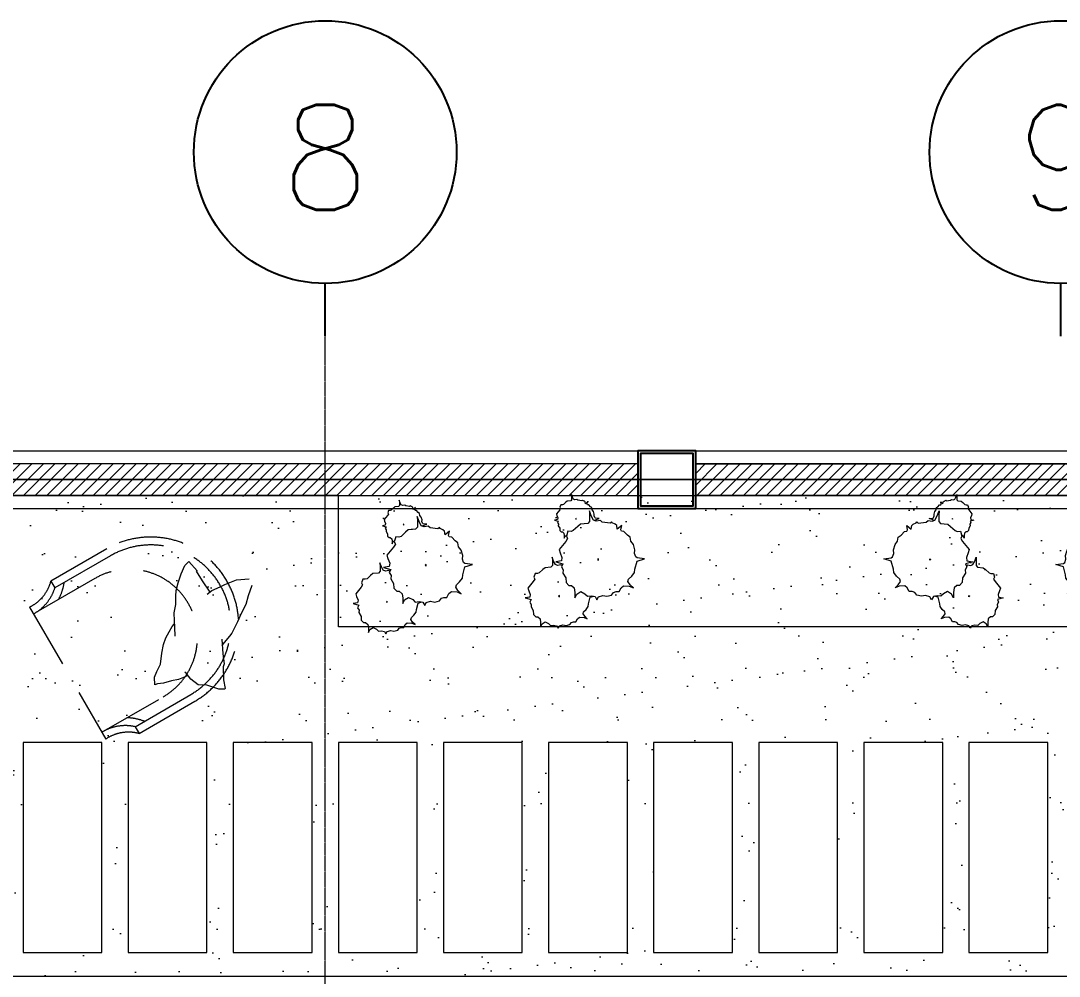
# Model space of a CAD drawing. Header units: millimetres. Extents: x 0 to 71617, y -15450 to 30894.
# Drawn here: x 38048 to 42000, y 27257 to 30894 of the extents above; entities that cross this region are included whole.
import ezdxf
from ezdxf.enums import TextEntityAlignment as Align

# ---------------------------------------------------------------- set-up
doc = ezdxf.new("R2010")
doc.units = ezdxf.units.MM
doc.linetypes.add('CENTER2', pattern=[1.125, 0.75, -0.125, 0.125, -0.125])
doc.linetypes.add('HIDDEN', pattern=[0.375, 0.25, -0.125])
for name, color, linetype, lineweight in [('A-elevation 0.1(8)', 251, 'Continuous', 9), ('axis', 40, 'CENTER2', 5), ('DIM2', 4, 'Continuous', 5), ('Furniture', 36, 'Continuous', 5), ('Hatch', 8, 'Continuous', 5), ('LINE-DETAIL-SAKURA', 2, 'Continuous', 30), ('tree', 251, 'Continuous', 0), ('Wall Brick', 5, 'Continuous', 15)]:
    doc.layers.add(name, color=color, linetype=linetype, lineweight=lineweight)
for name, color, linetype in [('COL', 5, 'Continuous'), ('DIM', 4, 'Continuous'), ('DIMS-BUBL-005', 5, 'Continuous'), ('DIMS-BUBL-008', 250, 'Continuous')]:
    doc.layers.add(name, color=color, linetype=linetype)
doc.styles.add('SIMPLEX', font='simplex.shx')

# ---------------------------------------------------------------- blocks, each defined once
blk = doc.blocks.new('A$C2BA96DE4')
at = {"layer": 'Furniture', "linetype": 'HIDDEN'}
for p, q in [((0.3649, 0.3351), (0.1199, 0.335)), ((0.1199, 0.335), (0.12, 0.305)), ((0, 0.29), (0, -0.29)), ((0.365, 0.3051), (0.12, 0.305)), ((0.27, 0.26), (0, 0.2599)), ((0.563, 0.1112), (0.591, 0.1317)), ((0.591, 0.1317), (0.6115, 0.1373)), ((0.6115, 0.1373), (0.6115, 0.1373)), ((0.6115, 0.1373), (0.6208, 0.0907)), ((0.5146, 0.0665), (0.5351, 0.087)), ((0.5351, 0.087), (0.563, 0.1112)), ((0.6208, 0.0907), (0.6177, 0.091)), ((0.6177, 0.091), (0.6195, 0.0481)), ((0.4866, 0.0198), (0.5034, 0.0478)), ((0.5034, 0.0478), (0.5146, 0.0665)), ((0.6195, 0.0481), (0.6223, -0.0039)), ((0.4661, -0.0044), (0.4866, 0.0198)), ((0.44, -0.0529), (0.4512, -0.0305)), ((0.4512, -0.0305), (0.4661, -0.0044)), ((0.6102, -0.0059), (0.6326, -0.0022)), ((0.6326, -0.0022), (0.6662, -0.006)), ((0.6662, -0.006), (0.6867, -0.0078)), ((0.6867, -0.0078), (0.7342, -0.0145)), ((0.7342, -0.0145), (0.7771, -0.035)), ((0.3694, -0.0883), (0.3911, -0.0706)), ((0.3911, -0.0706), (0.4127, -0.0569)), ((0.4127, -0.0569), (0.4324, -0.0451)), ((0.4251, -0.0827), (0.44, -0.0529)), ((0.4324, -0.0451), (0.4442, -0.0411)), ((0.7734, -0.0611), (0.7417, -0.0891)), ((0.3223, -0.1473), (0.3478, -0.1139)), ((0.3478, -0.1139), (0.3694, -0.0883)), ((0.7175, -0.1133), (0.6858, -0.1338)), ((0.7417, -0.0891), (0.7175, -0.1133)), ((0.2967, -0.165), (0.3223, -0.1473)), ((0.6578, -0.1543), (0.6168, -0.1804)), ((0.6858, -0.1338), (0.6578, -0.1543)), ((0.2652, -0.2044), (0.279, -0.1788)), ((0.279, -0.1788), (0.2967, -0.165)), ((0.5722, -0.182), (0.5482, -0.2322)), ((0.5739, -0.1972), (0.5609, -0.2028)), ((0.6038, -0.186), (0.5739, -0.1972)), ((0.6168, -0.1804), (0.6038, -0.186)), ((0.2751, -0.2063), (0.2652, -0.2044)), ((0.2967, -0.2162), (0.2751, -0.2063)), ((0.3272, -0.2224), (0.2967, -0.2162)), ((0.3528, -0.2322), (0.3272, -0.2224)), ((0.3803, -0.2361), (0.3528, -0.2322)), ((0.3915, -0.2356), (0.3803, -0.2361)), ((0.3901, -0.2263), (0.3882, -0.2204)), ((0.3941, -0.2539), (0.3901, -0.2263)), ((0.5482, -0.2322), (0.5325, -0.2676)), ((0, -0.2599), (0.2701, -0.2599)), ((0.4079, -0.2873), (0.3941, -0.2539)), ((0.5246, -0.2755), (0.501, -0.3187)), ((0.5325, -0.2676), (0.5246, -0.2755)), ((0.12, -0.305), (0.365, -0.3049)), ((0.12, -0.305), (0.1201, -0.335)), ((0.4361, -0.3049), (0.4079, -0.2873)), ((0.4617, -0.3345), (0.4361, -0.3049)), ((0.1201, -0.335), (0.3651, -0.3349)), ((0.4676, -0.3404), (0.4617, -0.3345)), ((0.4873, -0.3522), (0.4676, -0.3404)), ((0.4892, -0.3502), (0.4873, -0.3522)), ((0.501, -0.3187), (0.4892, -0.3502))]:
    blk.add_line(p, q, dxfattribs=at)
for centre, radius, start, end in [((0.0102, 0.4452), 0.1555, 266.2329, 314.8968), ((0.365, 0.0001), 0.335, 270.0088, 90.0088), ((0.0036, 0.4324), 0.1725, 268.7819, 312.3936), ((0.0036, 0.4324), 0.2025, 301.6138, 321.0158), ((0.365, 0.0001), 0.305, 270.0088, 90.0088), ((0.2701, 0), 0.2599, 270.0088, 90.0088), ((0.0038, -0.4324), 0.1725, 47.624, 91.2357), ((0.0038, -0.4324), 0.2025, 39.0018, 58.4038), ((0.0103, -0.4452), 0.1555, 45.1208, 93.7847)]:
    blk.add_arc(centre, radius, start, end, dxfattribs=at)
blk = doc.blocks.new('BUBBLE-V4')
at = {"layer": 'DIMS-BUBL-008'}
blk.add_line((0, -0.68), (0, -0.48), dxfattribs=at)
blk.add_circle((0, 0.02), 0.5, dxfattribs=at)
at = {"layer": 'DIMS-BUBL-005', "style": 'SIMPLEX'}
blk.add_attdef('-', text='', height=0.38, dxfattribs=at).set_placement((0, 0), align=Align.MIDDLE)
blk = doc.blocks.new('GRIDLINE-GF')
at = {"layer": 'axis'}
blk.add_line((16000, -6362.2, -0.1), (16000, 12546.8), dxfattribs=at)
at = {"layer": 'DIMS-BUBL-008'}
ref = blk.add_blockref('BUBBLE-V4', (16000, 13226.8), dxfattribs=dict(at, xscale=1000, yscale=1000, zscale=1000))
ref.add_attrib('-', '8', dxfattribs={"layer": 'DIMS-BUBL-005', "height": 400, "style": 'SIMPLEX'}).set_placement((16000, 13226.8), align=Align.MIDDLE)
ref = blk.add_blockref('BUBBLE-V4', (18800, 13226.8), dxfattribs=dict(at, xscale=1000, yscale=1000, zscale=1000))
ref.add_attrib('-', '9', dxfattribs={"layer": 'DIMS-BUBL-005', "height": 400, "style": 'SIMPLEX'}).set_placement((18800, 13226.8), align=Align.MIDDLE)
blk = doc.blocks.new('2D WALL G.F')
at = {"layer": 'Hatch', "color": 3, "linetype": 'HIDDEN', "elevation": 7.9}
blk.add_lwpolyline([(16000, -10500), (24000, -10500), (24000, 5500), (16000, 5500)], close=True, dxfattribs=at)
blk = doc.blocks.new('trees top 024')
at = {"color": 0}
for p, q in [((-2.166, 2.53), (-2.267, 2.44)), ((-2.019, 2.54), (-2.166, 2.53)), ((-1.872, 2.629), (-2.019, 2.54)), ((-1.771, 2.619), (-1.872, 2.629)), ((-1.678, 2.679), (-1.771, 2.619)), ((-1.577, 2.629), (-1.678, 2.679)), ((-1.515, 2.858), (-1.577, 2.629)), ((-1.484, 2.679), (-1.515, 2.858)), ((-1.376, 2.659), (-1.484, 2.679)), ((-1.236, 2.719), (-1.376, 2.659)), ((-1.128, 2.748), (-1.236, 2.719)), ((-0.872, 2.54), (-1.128, 2.748)), ((-0.779, 2.48), (-0.872, 2.54)), ((-0.701, 2.52), (-0.779, 2.48)), ((-0.546, 2.47), (-0.701, 2.52)), ((-0.554, 2.371), (-0.546, 2.47)), ((-2.655, 2.252), (-2.538, 2.192)), ((-2.484, 2.252), (-2.655, 2.252)), ((-2.538, 2.192), (-2.461, 2.063)), ((-2.461, 2.063), (-2.531, 1.934)), ((-2.345, 2.272), (-2.484, 2.252)), ((-2.267, 2.361), (-2.345, 2.272)), ((-2.267, 2.44), (-2.267, 2.361)), ((-0.531, 2.301), (-0.554, 2.371)), ((-0.399, 2.162), (-0.531, 2.301)), ((-0.322, 2.073), (-0.399, 2.162)), ((-0.306, 1.844), (-0.322, 2.073)), ((-2.593, 1.735), (-2.616, 1.616)), ((-2.531, 1.934), (-2.608, 1.854)), ((-2.608, 1.854), (-2.593, 1.735)), ((-0.236, 1.785), (-0.306, 1.844)), ((-0.043, 1.785), (-0.236, 1.785)), ((-0.229, 1.576), (-0.198, 1.665)), ((-0.198, 1.665), (-0.058, 1.735)), ((-0.087, 1.652), (-0.165, 1.366)), ((-0.048, 1.428), (-0.087, 1.652)), ((-0.058, 1.735), (0.097, 1.795)), ((0.097, 1.795), (-0.043, 1.785)), ((1.562, 1.695), (1.524, 1.552)), ((1.582, 1.583), (1.562, 1.695)), ((-2.616, 1.616), (-2.717, 1.556)), ((-2.717, 1.556), (-2.624, 1.506)), ((-2.624, 1.506), (-2.577, 1.367)), ((-2.577, 1.367), (-2.608, 1.238)), ((-2.608, 1.238), (-2.569, 1.089)), ((-1.446, 1.536), (-1.469, 1.506)), ((-1.469, 1.506), (-1.422, 1.506)), ((-1.422, 1.506), (-1.446, 1.536)), ((-0.901, 1.242), (-1.027, 1.13)), ((-0.717, 1.255), (-0.901, 1.242)), ((-0.533, 1.366), (-0.717, 1.255)), ((-0.407, 1.354), (-0.533, 1.366)), ((-0.291, 1.428), (-0.407, 1.354)), ((-0.165, 1.366), (-0.291, 1.428)), ((-0.25, 1.397), (-0.205, 1.447)), ((-0.205, 1.447), (-0.229, 1.576)), ((0.087, 1.404), (-0.048, 1.428)), ((0.262, 1.478), (0.087, 1.404)), ((0.397, 1.515), (0.262, 1.478)), ((0.717, 1.255), (0.397, 1.515)), ((0.833, 1.18), (0.717, 1.255)), ((0.957, 1.316), (0.85, 1.316)), ((0.85, 1.316), (0.923, 1.279)), ((0.923, 1.279), (0.96, 1.217)), ((1.044, 1.328), (0.957, 1.316)), ((1.092, 1.384), (1.044, 1.328)), ((1.155, 1.49), (1.092, 1.434)), ((1.092, 1.434), (1.092, 1.384)), ((1.247, 1.496), (1.155, 1.49)), ((1.339, 1.552), (1.247, 1.496)), ((1.402, 1.546), (1.339, 1.552)), ((1.461, 1.583), (1.402, 1.546)), ((1.524, 1.552), (1.461, 1.583)), ((1.65, 1.57), (1.582, 1.583)), ((1.737, 1.608), (1.65, 1.57)), ((1.805, 1.626), (1.737, 1.608)), ((1.964, 1.496), (1.805, 1.626)), ((2.023, 1.459), (1.964, 1.496)), ((2.071, 1.483), (2.023, 1.459)), ((2.168, 1.452), (2.071, 1.483)), ((2.163, 1.39), (2.168, 1.452)), ((2.178, 1.347), (2.163, 1.39)), ((2.26, 1.26), (2.178, 1.347)), ((2.308, 1.204), (2.26, 1.26)), ((-2.569, 1.089), (-2.484, 1.029)), ((-2.484, 1.029), (-2.461, 0.95)), ((-2.461, 0.95), (-2.461, 0.851)), ((-2.461, 0.851), (-2.337, 0.791)), ((-1.298, 0.894), (-1.511, 0.894)), ((-1.511, 0.894), (-1.366, 0.82)), ((-1.124, 0.919), (-1.298, 0.894)), ((-1.027, 1.031), (-1.124, 0.919)), ((-1.027, 1.13), (-1.027, 1.031)), ((0.93, 1.23), (0.833, 1.18)), ((1.124, 1.168), (0.93, 1.23)), ((1.114, 1.043), (1.124, 1.168)), ((1.143, 0.956), (1.114, 1.043)), ((1.308, 0.783), (1.143, 0.956)), ((1.606, 0.869), (1.591, 0.85)), ((1.591, 0.85), (1.62, 0.85)), ((1.62, 0.85), (1.606, 0.869)), ((2.318, 1.061), (2.308, 1.204)), ((2.362, 1.024), (2.318, 1.061)), ((2.483, 1.024), (2.362, 1.024)), ((2.366, 0.893), (2.386, 0.949)), ((2.381, 0.813), (2.366, 0.893)), ((2.386, 0.949), (2.473, 0.993)), ((2.473, 0.993), (2.57, 1.03)), ((2.57, 1.03), (2.483, 1.024)), ((-2.29, 0.533), (-2.345, 0.403)), ((-2.345, 0.403), (-2.244, 0.503)), ((-2.337, 0.791), (-2.275, 0.711)), ((-2.275, 0.711), (-2.29, 0.533)), ((-2.244, 0.503), (-2.143, 0.572)), ((-2.143, 0.572), (-2.066, 0.552)), ((-2.066, 0.552), (-1.973, 0.453)), ((-1.973, 0.453), (-1.856, 0.364)), ((-1.356, 0.497), (-1.453, 0.397)), ((-1.366, 0.82), (-1.269, 0.658)), ((-1.269, 0.658), (-1.356, 0.497)), ((1.405, 0.671), (1.308, 0.783)), ((1.424, 0.385), (1.405, 0.671)), ((2.207, 0.477), (2.279, 0.49)), ((2.279, 0.39), (2.207, 0.477)), ((2.279, 0.49), (2.304, 0.521)), ((2.304, 0.521), (2.333, 0.577)), ((2.328, 0.62), (2.347, 0.775)), ((2.352, 0.589), (2.328, 0.62)), ((2.333, 0.577), (2.352, 0.589)), ((2.347, 0.775), (2.381, 0.813)), ((-1.856, 0.364), (-1.748, 0.354)), ((-1.748, 0.354), (-1.492, 0.284)), ((-1.463, 0.099), (-1.589, 0.025)), ((-1.589, 0.025), (-1.473, -0.037)), ((-1.492, 0.284), (-1.451, 0.142)), ((-1.434, 0.248), (-1.463, 0.099)), ((-1.453, 0.397), (-1.434, 0.248)), ((0, 0), (-0.029, -0.037)), ((0.029, -0.037), (0, 0)), ((1.511, 0.311), (1.424, 0.385)), ((1.754, 0.311), (1.511, 0.311)), ((1.521, 0.05), (1.56, 0.161)), ((1.55, -0.112), (1.521, 0.05)), ((1.539, 0.096), (1.577, 0.086)), ((1.56, 0.161), (1.734, 0.248)), ((1.577, 0.086), (1.62, -0.063)), ((1.62, -0.063), (1.64, 0.086)), ((1.64, 0.086), (1.659, 0.111)), ((1.659, 0.111), (1.727, 0.136)), ((1.727, 0.136), (1.8, 0.13)), ((1.734, 0.248), (1.928, 0.323)), ((1.928, 0.323), (1.754, 0.311)), ((1.8, 0.13), (1.906, 0.161)), ((1.906, 0.161), (1.969, 0.21)), ((1.969, 0.21), (2.052, 0.223)), ((2.052, 0.223), (2.09, 0.279)), ((2.09, 0.279), (2.163, 0.347)), ((2.163, 0.347), (2.168, 0.397)), ((2.168, 0.397), (2.192, 0.409)), ((2.192, 0.409), (2.279, 0.39)), ((-1.473, -0.037), (-1.415, -0.211)), ((-1.415, -0.211), (-1.453, -0.373)), ((-1.453, -0.373), (-1.405, -0.559)), ((-0.029, -0.037), (0.029, -0.037)), ((1.444, -0.497), (1.482, -0.186)), ((1.482, -0.186), (1.55, -0.112)), ((-1.405, -0.559), (-1.298, -0.634)), ((-1.298, -0.634), (-1.269, -0.733)), ((-1.269, -0.733), (-1.269, -0.857)), ((1.201, -0.783), (1.347, -0.758)), ((1.347, -0.956), (1.201, -0.783)), ((1.347, -0.758), (1.395, -0.696)), ((1.395, -0.696), (1.453, -0.584)), ((1.492, -0.559), (1.444, -0.497)), ((1.453, -0.584), (1.492, -0.559)), ((-1.269, -0.857), (-1.114, -0.932)), ((-1.114, -0.932), (-1.037, -1.031)), ((-1.037, -1.031), (-1.056, -1.255)), ((-0.998, -1.292), (-0.872, -1.205)), ((-0.872, -1.205), (-0.775, -1.23)), ((-0.775, -1.23), (-0.659, -1.354)), ((0.891, -1.292), (0.969, -1.18)), ((0.969, -1.18), (1.114, -1.043)), ((1.114, -1.043), (1.124, -0.944)), ((1.124, -0.944), (1.172, -0.919)), ((1.172, -0.919), (1.347, -0.956)), ((-1.056, -1.255), (-1.124, -1.416)), ((-1.124, -1.416), (-0.998, -1.292)), ((-0.659, -1.354), (-0.514, -1.466)), ((-0.514, -1.466), (-0.378, -1.478)), ((-0.378, -1.478), (-0.058, -1.565)), ((-0.058, -1.565), (0.029, -1.863)), ((0.029, -1.863), (0.068, -1.565)), ((0.068, -1.565), (0.107, -1.515)), ((0.107, -1.515), (0.242, -1.466)), ((0.242, -1.466), (0.388, -1.478)), ((0.388, -1.478), (0.601, -1.416)), ((0.601, -1.416), (0.727, -1.317)), ((0.727, -1.317), (0.891, -1.292))]:
    blk.add_line(p, q, dxfattribs=at)
blk = doc.blocks.new('tree0002')
at = {"color": 0, "xscale": 500, "yscale": 500, "zscale": 500}
blk.add_blockref('trees top 024', (1737266, 70360), dxfattribs=at)
blk = doc.blocks.new('LANDSCAPE SITE')
h = blk.add_hatch()
h.set_pattern_fill('AR-SAND', color=256, scale=5, angle=180, style=0)
h.paths.add_polyline_path([(24050, 14010), (24050, 15339.6), (20750, 15339.6), (20750, 15839.6), (18110, 15839.6), (18110, 15789.6), (18060, 15789.6), (18060, 14010)])
h.paths.add_polyline_path([(23550, 14100), (23850, 14100), (23850, 14900), (23550, 14900)], flags=16)
h.paths.add_polyline_path([(23150, 14100), (23450, 14100), (23450, 14900), (23150, 14900)], flags=16)
h.paths.add_polyline_path([(22750, 14100), (23050, 14100), (23050, 14900), (22750, 14900)], flags=16)
h.paths.add_polyline_path([(22350, 14100), (22650, 14100), (22650, 14900), (22350, 14900)], flags=16)
h.paths.add_polyline_path([(21950, 14100), (22250, 14100), (22250, 14900), (21950, 14900)], flags=16)
h.paths.add_polyline_path([(21550, 14100), (21850, 14100), (21850, 14900), (21550, 14900)], flags=16)
h.paths.add_polyline_path([(21150, 14100), (21450, 14100), (21450, 14900), (21150, 14900)], flags=16)
h.paths.add_polyline_path([(20750, 14100), (21050, 14100), (21050, 14900), (20750, 14900)], flags=16)
h.paths.add_polyline_path([(20350, 14100), (20650, 14100), (20650, 14900), (20350, 14900)], flags=16)
h.paths.add_polyline_path([(19950, 14100), (20250, 14100), (20250, 14900), (19950, 14900)], flags=16)
h.paths.add_polyline_path([(19550, 14100), (19850, 14100), (19850, 14900), (19550, 14900)], flags=16)
edge = h.paths.add_edge_path(flags=16)
edge.add_arc((19506.7, 15540.3), 202.5, 331.6138, 351.0158, ccw=False)
edge = h.paths.add_edge_path(flags=0)
edge.add_arc((19939.3, 14791.4), 202.5, 429.0018, 448.4038, ccw=False)
edge = h.paths.add_edge_path(flags=16)
edge.add_line((19976.3, 14959.9), (19991.3, 14933.9))
edge = h.paths.add_edge_path(flags=16)
edge.add_line((19656.2, 15514.1), (19671.2, 15488.1))
edge = h.paths.add_edge_path(flags=16)
edge.add_line((19849.8, 14938.9), (20083.7, 15073.9))
edge = h.paths.add_edge_path(flags=16)
edge.add_arc((19953.7, 15299), 259.9, 300.0088, 480.0088, ccw=False)
edge = h.paths.add_edge_path(flags=16)
edge.add_line((19823.7, 15524.1), (19589.8, 15389.1))
edge = h.paths.add_edge_path(flags=0)
edge.add_arc((19939.3, 14791.4), 172.5, 437.624, 481.2357, ccw=False)
edge = h.paths.add_edge_path(flags=16)
edge.add_line((19976.3, 14959.9), (20188.4, 15082.4))
edge = h.paths.add_edge_path(flags=16)
edge.add_arc((20035.9, 15346.5), 305, 300.0088, 480.0088, ccw=False)
edge = h.paths.add_edge_path(flags=16)
edge.add_line((19883.3, 15610.6), (19671.2, 15488.1))
edge = h.paths.add_edge_path(flags=16)
edge.add_arc((19506.7, 15540.3), 172.5, 298.7819, 342.3936, ccw=False)
edge = h.paths.add_edge_path(flags=16)
edge.add_arc((19951.3, 14783.6), 155.5, 435.1208, 483.7847, ccw=False)
edge = h.paths.add_edge_path(flags=16)
edge.add_line((19991.3, 14933.9), (20203.4, 15056.4))
edge = h.paths.add_edge_path(flags=16)
edge.add_arc((20035.9, 15346.5), 335, 300.0088, 480.0088, ccw=False)
edge = h.paths.add_edge_path(flags=16)
edge.add_line((19868.3, 15636.6), (19656.2, 15514.1))
edge = h.paths.add_edge_path(flags=16)
edge.add_arc((19506, 15554.6), 155.5, 296.2329, 344.8968, ccw=False)
edge = h.paths.add_edge_path(flags=16)
edge.add_line((19574.8, 15415.1), (19864.9, 14912.8))
edge = h.paths.add_edge_path(flags=16)
edge.add_line((20129.3, 15304.9), (20127.3, 15338.2))
edge = h.paths.add_edge_path(flags=16)
edge.add_line((20127.3, 15338.2), (20125.8, 15363.2))
edge = h.paths.add_edge_path(flags=16)
edge.add_line((20125.8, 15363.2), (20125.7, 15393.2))
edge = h.paths.add_edge_path(flags=16)
edge.add_line((20125.7, 15393.2), (20131.3, 15424.5))
edge = h.paths.add_edge_path(flags=16)
edge.add_line((20131.3, 15424.5), (20131.9, 15457.1))
edge = h.paths.add_edge_path(flags=16)
edge.add_line((20131.9, 15457.1), (20132.2, 15478.8))
edge = h.paths.add_edge_path(flags=16)
edge.add_line((20132.2, 15478.8), (20139.7, 15506.8))
edge = h.paths.add_edge_path(flags=0)
edge.add_line((20139.7, 15506.8), (20151.8, 15541.8))
edge = h.paths.add_edge_path(flags=0)
edge.add_line((20151.8, 15541.8), (20165.8, 15573.5))
edge = h.paths.add_edge_path(flags=0)
edge.add_line((20165.8, 15573.5), (20180.7, 15588.6))
edge = h.paths.add_edge_path(flags=0)
edge.add_line((20180.7, 15588.6), (20212.1, 15552.9))
edge = h.paths.add_edge_path(flags=16)
edge.add_line((20212.1, 15552.9), (20209.2, 15551.6))
edge = h.paths.add_edge_path(flags=0)
edge.add_line((20209.2, 15551.6), (20232.3, 15515.4))
edge = h.paths.add_edge_path(flags=0)
edge.add_line((20232.3, 15515.4), (20260.7, 15471.7))
edge = h.paths.add_edge_path(flags=0)
edge.add_line((20251.3, 15463.9), (20268.8, 15478.4))
edge = h.paths.add_edge_path(flags=0)
edge.add_line((20268.8, 15478.4), (20299.7, 15491.9))
edge = h.paths.add_edge_path(flags=0)
edge.add_line((20299.7, 15491.9), (20318.4, 15500.5))
edge = h.paths.add_edge_path(flags=16)
edge.add_line((20318.4, 15500.5), (20362.9, 15518.5))
edge = h.paths.add_edge_path(flags=16)
edge.add_line((20362.9, 15518.5), (20410.3, 15522.2))
edge = h.paths.add_edge_path(flags=16)
edge.add_line((20420.1, 15497.7), (20406.7, 15457.7))
edge = h.paths.add_edge_path(flags=16)
edge.add_line((20406.7, 15457.7), (20397.8, 15424.6))
edge = h.paths.add_edge_path(flags=16)
edge.add_line((20397.8, 15424.6), (20380.6, 15391))
edge = h.paths.add_edge_path(flags=16)
edge.add_line((20380.6, 15391), (20366.7, 15359.2))
edge = h.paths.add_edge_path(flags=16)
edge.add_line((20366.7, 15359.2), (20344.2, 15316.1))
edge = h.paths.add_edge_path(flags=16)
edge.add_line((20344.2, 15316.1), (20335.7, 15304.7))
edge = h.paths.add_edge_path(flags=0)
edge.add_line((20335.7, 15304.7), (20315.5, 15280.1))
edge = h.paths.add_edge_path(flags=0)
edge.add_line((20315.5, 15280.1), (20307, 15268.8))
edge = h.paths.add_edge_path(flags=0)
edge.add_line((20176.6, 15155.7), (20167.2, 15149.6))
edge = h.paths.add_edge_path(flags=0)
edge.add_line((20167.2, 15149.6), (20141.4, 15139.3))
edge = h.paths.add_edge_path(flags=16)
edge.add_line((20141.4, 15139.3), (20114.4, 15135))
edge = h.paths.add_edge_path(flags=16)
edge.add_line((20114.4, 15135), (20084.9, 15125.1))
edge = h.paths.add_edge_path(flags=16)
edge.add_line((20084.9, 15125.1), (20061.2, 15122.8))
edge = h.paths.add_edge_path(flags=16)
edge.add_line((20061.2, 15122.8), (20051.7, 15119.6))
edge = h.paths.add_edge_path(flags=16)
edge.add_line((20051.7, 15119.6), (20050.8, 15148.6))
edge = h.paths.add_edge_path(flags=16)
edge.add_line((20050.8, 15148.6), (20059.3, 15169.4))
edge = h.paths.add_edge_path(flags=16)
edge.add_line((20059.3, 15169.4), (20072.6, 15197.5))
edge = h.paths.add_edge_path(flags=16)
edge.add_line((20072.6, 15197.5), (20078, 15239.2))
edge = h.paths.add_edge_path(flags=16)
edge.add_line((20078, 15239.2), (20083.9, 15272.2))
edge = h.paths.add_edge_path(flags=16)
edge.add_line((20083.9, 15272.2), (20093.8, 15298.3))
edge = h.paths.add_edge_path(flags=16)
edge.add_line((20093.8, 15298.3), (20105.7, 15321.1))
edge = h.paths.add_edge_path(flags=16)
edge.add_line((20105.7, 15321.1), (20116.8, 15341.1))
edge = h.paths.add_edge_path(flags=16)
edge.add_line((20116.8, 15341.1), (20125, 15350.4))
edge = h.paths.add_edge_path(flags=0)
edge.add_line((20306.3, 15292.4), (20310.6, 15237))
edge = h.paths.add_edge_path(flags=0)
edge.add_line((20310.6, 15237), (20314.7, 15198.5))
edge = h.paths.add_edge_path(flags=0)
edge.add_line((20314.7, 15198.5), (20311.9, 15187.7))
edge = h.paths.add_edge_path(flags=0)
edge.add_line((20311.9, 15187.7), (20313.1, 15138.5))
edge = h.paths.add_edge_path(flags=0)
edge.add_line((20313.1, 15138.5), (20318.6, 15105.3))
edge = h.paths.add_edge_path(flags=0)
edge.add_line((20318.6, 15105.3), (20317.9, 15102.6))
edge = h.paths.add_edge_path(flags=0)
edge.add_line((20317.9, 15102.6), (20294.9, 15103))
edge = h.paths.add_edge_path(flags=0)
edge.add_line((20294.9, 15103), (20286.9, 15105.2))
edge = h.paths.add_edge_path(flags=0)
edge.add_line((20286.9, 15105.2), (20250, 15117.9))
edge = h.paths.add_edge_path(flags=0)
edge.add_line((20250, 15117.9), (20216.7, 15119.1))
edge = h.paths.add_edge_path(flags=0)
edge.add_line((20216.7, 15119.1), (20188, 15141.2))
edge = h.paths.add_edge_path(flags=0)
edge.add_line((20188, 15141.2), (20170.8, 15163))
edge = h.paths.add_edge_path(flags=16)
edge.add_line((20170.8, 15163), (20166.2, 15167.2))
edge = h.paths.add_edge_path(flags=16)
edge.add_arc((19282.6, 15164), 250, 180, 540, ccw=False)
edge = h.paths.add_edge_path(flags=0)
edge.add_arc((19058.5, 15540.3), 202.5, 188.9842, 208.3862, ccw=False)
edge = h.paths.add_edge_path(flags=16)
edge.add_arc((18625.9, 14791.4), 202.5, 451.5962, 470.9982, ccw=False)
edge = h.paths.add_edge_path(flags=16)
edge.add_line((18588.9, 14959.9), (18573.9, 14933.9))
edge = h.paths.add_edge_path(flags=0)
edge.add_line((18909, 15514.1), (18894, 15488.1))
edge = h.paths.add_edge_path(flags=16)
edge.add_line((18715.4, 14938.9), (18481.5, 15073.9))
edge = h.paths.add_edge_path(flags=16)
edge.add_arc((18611.5, 15299), 259.9, 59.9912, 239.9912, ccw=False)
edge = h.paths.add_edge_path(flags=16)
edge.add_line((18741.5, 15524.1), (18975.4, 15389.1))
edge = h.paths.add_edge_path(flags=16)
edge.add_arc((18625.9, 14791.4), 172.5, 418.7643, 462.376, ccw=False)
edge = h.paths.add_edge_path(flags=16)
edge.add_line((18588.9, 14959.9), (18376.8, 15082.4))
edge = h.paths.add_edge_path(flags=0)
edge.add_arc((18529.3, 15346.5), 305, 59.9912, 239.9912, ccw=False)
edge = h.paths.add_edge_path(flags=16)
edge.add_line((18681.8, 15610.6), (18894, 15488.1))
edge = h.paths.add_edge_path(flags=0)
edge.add_arc((19058.5, 15540.3), 172.5, 197.6064, 241.2181, ccw=False)
edge = h.paths.add_edge_path(flags=16)
edge.add_arc((18613.9, 14783.6), 155.5, 416.2153, 464.8792, ccw=False)
edge = h.paths.add_edge_path(flags=16)
edge.add_line((18573.9, 14933.9), (18361.8, 15056.4))
edge = h.paths.add_edge_path(flags=16)
edge.add_arc((18529.3, 15346.5), 335, 59.9912, 239.9912, ccw=False)
edge = h.paths.add_edge_path(flags=16)
edge.add_line((18696.9, 15636.6), (18909, 15514.1))
edge = h.paths.add_edge_path(flags=16)
edge.add_arc((19059.2, 15554.6), 155.5, 195.1032, 243.7671, ccw=False)
edge = h.paths.add_edge_path(flags=16)
edge.add_line((18990.4, 15415.1), (18700.3, 14912.8))
edge = h.paths.add_edge_path(flags=0)
edge.add_line((18435.9, 15304.9), (18437.9, 15338.2))
edge = h.paths.add_edge_path(flags=0)
edge.add_line((18437.9, 15338.2), (18439.4, 15363.2))
edge = h.paths.add_edge_path(flags=0)
edge.add_line((18439.4, 15363.2), (18439.5, 15393.2))
edge = h.paths.add_edge_path(flags=0)
edge.add_line((18439.5, 15393.2), (18433.9, 15424.5))
edge = h.paths.add_edge_path(flags=0)
edge.add_line((18433.9, 15424.5), (18433.3, 15457.1))
edge = h.paths.add_edge_path(flags=0)
edge.add_line((18433.3, 15457.1), (18433, 15478.8))
edge = h.paths.add_edge_path(flags=0)
edge.add_line((18433, 15478.8), (18425.5, 15506.8))
edge = h.paths.add_edge_path(flags=16)
edge.add_line((18425.5, 15506.8), (18413.4, 15541.8))
edge = h.paths.add_edge_path(flags=0)
edge.add_line((18413.4, 15541.8), (18399.4, 15573.5))
edge = h.paths.add_edge_path(flags=0)
edge.add_line((18399.4, 15573.5), (18384.5, 15588.6))
edge = h.paths.add_edge_path(flags=0)
edge.add_line((18384.5, 15588.6), (18353.1, 15552.9))
edge = h.paths.add_edge_path(flags=16)
edge.add_line((18353.1, 15552.9), (18356, 15551.6))
edge = h.paths.add_edge_path(flags=0)
edge.add_line((18356, 15551.6), (18332.9, 15515.4))
edge = h.paths.add_edge_path(flags=0)
edge.add_line((18332.9, 15515.4), (18304.5, 15471.7))
edge = h.paths.add_edge_path(flags=0)
edge.add_line((18313.9, 15463.9), (18296.4, 15478.4))
edge = h.paths.add_edge_path(flags=0)
edge.add_line((18296.4, 15478.4), (18265.5, 15491.9))
edge = h.paths.add_edge_path(flags=0)
edge.add_line((18265.5, 15491.9), (18246.8, 15500.5))
edge = h.paths.add_edge_path(flags=0)
edge.add_line((18246.8, 15500.5), (18202.3, 15518.5))
edge = h.paths.add_edge_path(flags=16)
edge.add_line((18202.3, 15518.5), (18154.9, 15522.2))
edge = h.paths.add_edge_path(flags=16)
edge.add_line((18145, 15497.7), (18158.5, 15457.7))
edge = h.paths.add_edge_path(flags=16)
edge.add_line((18158.5, 15457.7), (18167.4, 15424.6))
edge = h.paths.add_edge_path(flags=16)
edge.add_line((18167.4, 15424.6), (18184.6, 15391))
edge = h.paths.add_edge_path(flags=16)
edge.add_line((18184.6, 15391), (18198.5, 15359.2))
edge = h.paths.add_edge_path(flags=0)
edge.add_line((18198.5, 15359.2), (18221, 15316.1))
edge = h.paths.add_edge_path(flags=0)
edge.add_line((18221, 15316.1), (18229.5, 15304.7))
edge = h.paths.add_edge_path(flags=0)
edge.add_line((18229.5, 15304.7), (18249.7, 15280.1))
edge = h.paths.add_edge_path(flags=0)
edge.add_line((18249.7, 15280.1), (18258.2, 15268.8))
edge = h.paths.add_edge_path(flags=16)
edge.add_line((18388.6, 15155.7), (18398, 15149.6))
edge = h.paths.add_edge_path(flags=16)
edge.add_line((18398, 15149.6), (18423.8, 15139.3))
edge = h.paths.add_edge_path(flags=0)
edge.add_line((18423.8, 15139.3), (18450.8, 15135))
edge = h.paths.add_edge_path(flags=0)
edge.add_line((18450.8, 15135), (18480.3, 15125.1))
edge = h.paths.add_edge_path(flags=0)
edge.add_line((18480.3, 15125.1), (18504, 15122.8))
edge = h.paths.add_edge_path(flags=0)
edge.add_line((18504, 15122.8), (18513.5, 15119.6))
edge = h.paths.add_edge_path(flags=0)
edge.add_line((18513.5, 15119.6), (18514.4, 15148.6))
edge = h.paths.add_edge_path(flags=0)
edge.add_line((18514.4, 15148.6), (18505.9, 15169.4))
edge = h.paths.add_edge_path(flags=0)
edge.add_line((18505.9, 15169.4), (18492.6, 15197.5))
edge = h.paths.add_edge_path(flags=0)
edge.add_line((18492.6, 15197.5), (18487.2, 15239.2))
edge = h.paths.add_edge_path(flags=0)
edge.add_line((18487.2, 15239.2), (18481.3, 15272.2))
edge = h.paths.add_edge_path(flags=0)
edge.add_line((18481.3, 15272.2), (18471.4, 15298.3))
edge = h.paths.add_edge_path(flags=0)
edge.add_line((18471.4, 15298.3), (18459.5, 15321.1))
edge = h.paths.add_edge_path(flags=0)
edge.add_line((18459.5, 15321.1), (18448.4, 15341.1))
edge = h.paths.add_edge_path(flags=0)
edge.add_line((18448.4, 15341.1), (18440.1, 15350.4))
edge = h.paths.add_edge_path(flags=0)
edge.add_line((18258.9, 15292.4), (18254.6, 15237))
edge = h.paths.add_edge_path(flags=0)
edge.add_line((18254.6, 15237), (18250.5, 15198.5))
edge = h.paths.add_edge_path(flags=0)
edge.add_line((18250.5, 15198.5), (18253.3, 15187.7))
edge = h.paths.add_edge_path(flags=0)
edge.add_line((18253.3, 15187.7), (18252.1, 15138.5))
edge = h.paths.add_edge_path(flags=0)
edge.add_line((18252.1, 15138.5), (18246.6, 15105.3))
edge = h.paths.add_edge_path(flags=0)
edge.add_line((18246.6, 15105.3), (18247.3, 15102.6))
edge = h.paths.add_edge_path(flags=0)
edge.add_line((18247.3, 15102.6), (18270.3, 15103))
edge = h.paths.add_edge_path(flags=0)
edge.add_line((18270.3, 15103), (18278.3, 15105.2))
edge = h.paths.add_edge_path(flags=0)
edge.add_line((18278.3, 15105.2), (18315.2, 15117.9))
edge = h.paths.add_edge_path(flags=0)
edge.add_line((18315.2, 15117.9), (18348.5, 15119.1))
edge = h.paths.add_edge_path(flags=0)
edge.add_line((18348.5, 15119.1), (18377.2, 15141.2))
edge = h.paths.add_edge_path(flags=16)
edge.add_line((18377.2, 15141.2), (18394.4, 15163))
edge = h.paths.add_edge_path(flags=0)
edge.add_line((18394.4, 15163), (18399, 15167.2))
h = blk.add_hatch()
h.set_pattern_fill('AR-SAND', color=256, scale=5, angle=180, style=0)
h.paths.add_polyline_path([(20750, 15339.6), (20750, 15839.6), (24050, 15839.6), (24050, 15339.6)])
at = {"elevation": 0}
for points in [[(24050, 14010), (24050, 15339.6), (20750, 15339.6), (20750, 15839.6), (18110, 15839.6), (18110, 15789.6), (18060, 15789.6), (18060, 14010)], [(24050, 15839.6), (24050, 15339.6), (20750, 15339.6), (20750, 15839.6)], [(20750, 15339.6), (20750, 15839.6), (24050, 15839.6), (24050, 15339.6)]]:
    blk.add_lwpolyline(points, close=True, dxfattribs=at)
at = {"yscale": 0.1925586510379964, "zscale": 0.1925586510379964}
for p, xscale, rotation in [((34629.4, -318951.3, 0), 0.1925586510379964, 90), ((35284.8, -318929.6, 0), 0.1925586510379964, 90), ((9456.6, -318929.6, 0), -0.1925586510379964, 270), ((10111.9, -318951.3, 0), -0.1925586510379964, 270)]:
    blk.add_blockref('tree0002', p, dxfattribs=dict(at, xscale=xscale, rotation=rotation))
blk = doc.blocks.new('FENCE COLUMN')
at = {"layer": 'COL'}
for points in [[(-110, -110), (110, -110), (110, 110), (-110, 110)], [(-100, -100), (100, -100), (100, 100), (-100, 100)]]:
    blk.add_lwpolyline(points, close=True, dxfattribs=at)
blk = doc.blocks.new('FENCE1')
at = {"layer": 'Hatch'}
h = blk.add_hatch(dxfattribs=at)
h.set_pattern_fill('LINE', color=256, scale=250, angle=45, style=0)
h.set_pattern_definition([(45, (-110, -110), (-22.097087, 22.097087), [])])
h.paths.add_polyline_path([(110, 15959.6), (1890, 15959.6), (1890, 15839.6), (110, 15839.6)])
h.paths.add_polyline_path([(2110, 15840), (5871.9, 15839.6), (5871.9, 15959.6), (2110, 15960)])
h.paths.add_polyline_path([(6091.9, 15959.6), (9890, 15959.6), (9890, 15839.6), (6091.9, 15839.6)])
h.paths.add_polyline_path([(10110, 15959.6), (13890, 15959.6), (13890, 15839.6), (10112, 15839.6)])
h.paths.add_polyline_path([(14110, 15839.6), (17890, 15839.6), (17890, 15959.6), (14110, 15959.6)])
h.paths.add_polyline_path([(18110, 15839.6), (21890, 15839.6), (21890, 15959.6), (18110, 15959.6)])
h.paths.add_polyline_path([(22110, 15959.6), (25890, 15959.6), (25890, 15839.6), (22110, 15839.6)])
h.paths.add_polyline_path([(26110, 15839.6), (29890, 15839.6), (29890, 15959.6), (26110, 15959.6)])
h.paths.add_polyline_path([(30110, 15959.6), (33890, 15959.6), (33890, 15839.6), (30110, 15839.6)])
h.paths.add_polyline_path([(34110, 15959.6), (37890, 15959.6), (37890, 15839.6), (34110, 15839.6)])
h.paths.add_polyline_path([(38110, 15839.6), (41890, 15839.6), (41890, 15959.6), (38110, 15959.6)])
h.paths.add_polyline_path([(42110, 15839.6), (45890, 15839.6), (45890, 15949.6), (42110, 15949.6)])
h.paths.add_polyline_path([(46110, 15839.6), (49890, 15839.6), (49890, 15959.6), (46110, 15959.6)])
h.paths.add_polyline_path([(50110, 15839.6), (51890, 15839.6), (51890, 15959.6), (50110, 15959.6)])
h.paths.add_polyline_path([(51940, 10609.7), (52060, 10609.7), (52060, 15789.6), (51940, 15789.6)])
h.paths.add_polyline_path([(51940, 5509.9), (52060, 5509.9), (52060, 10389.7), (51940, 10389.7)])
h.paths.add_polyline_path([(51940, 110), (52060, 110), (52060, 5289.9), (51940, 5289.9)])
h.paths.add_polyline_path([(-60, 5289.9), (60, 5289.9), (60, 110), (-60, 110)])
h.paths.add_polyline_path([(-60, 10389.7), (60, 10389.7), (60, 5509.9), (-60, 5509.9)])
h.paths.add_polyline_path([(-70, 15789.6), (70, 15789.6), (70, 10609.7), (-70, 10609.7)])
at = {"layer": 'DIM', "color": 3, "elevation": -7.9}
blk.add_lwpolyline([(22100, 15799.6), (22100, 15999.6), (21900, 15999.6), (21900, 15799.6)], close=True, dxfattribs=at)
at = {"layer": 'Hatch', "elevation": -7.9}
for points in [[(18110, 16009), (21890, 16009), (21890, 15959.6), (18110, 15959.6)], [(22110, 16009), (25890, 16009), (25890, 15959.6), (22110, 15959.6)], [(21890, 15789), (18110, 15789), (18110, 15839.6), (21890, 15839.6)], [(25890, 15789), (22110, 15789), (22110, 15839.6), (25890, 15839.6)]]:
    blk.add_lwpolyline(points, close=True, dxfattribs=at)
at = {"layer": 'Hatch', "color": 3}
blk.add_lwpolyline([(18000, -100), (26000, -100), (26000, 15900), (18000, 15900)], close=True, dxfattribs=at)
at = {"layer": 'Wall Brick', "elevation": -7.9}
for points in [[(18110, 15839.6), (21890, 15839.6), (21890, 15959.6), (18110, 15959.6)], [(22110, 15959.6), (25890, 15959.6), (25890, 15839.6), (22110, 15839.6)]]:
    blk.add_lwpolyline(points, close=True, dxfattribs=at)
at = {"layer": 'COL'}
blk.add_blockref('FENCE COLUMN', (22000, 15899.6, -7.9), dxfattribs=at)

msp = doc.modelspace()

# ---------------------------------------------------------------- linework, layer by layer
at = {"layer": 'A-elevation 0.1(8)', "elevation": 0}
for points in [[(38056.5, 27346.7), (38356.5, 27346.7), (38356.5, 28146.7), (38056.5, 28146.7)], [(38456.5, 27346.7), (38756.5, 27346.7), (38756.5, 28146.7), (38456.5, 28146.7)], [(38856.5, 27346.7), (39156.5, 27346.7), (39156.5, 28146.7), (38856.5, 28146.7)], [(38856.5, 27346.7), (39156.5, 27346.7), (39156.5, 28146.7), (38856.5, 28146.7)], [(39256.5, 27346.7), (39556.5, 27346.7), (39556.5, 28146.7), (39256.5, 28146.7)], [(39256.5, 27346.7), (39556.5, 27346.7), (39556.5, 28146.7), (39256.5, 28146.7)], [(39656.5, 27346.7), (39956.5, 27346.7), (39956.5, 28146.7), (39656.5, 28146.7)], [(39656.5, 27346.7), (39956.5, 27346.7), (39956.5, 28146.7), (39656.5, 28146.7)], [(40056.5, 27346.7), (40356.5, 27346.7), (40356.5, 28146.7), (40056.5, 28146.7)], [(40056.5, 27346.7), (40356.5, 27346.7), (40356.5, 28146.7), (40056.5, 28146.7)], [(40456.5, 27346.7), (40756.5, 27346.7), (40756.5, 28146.7), (40456.5, 28146.7)], [(40456.5, 27346.7), (40756.5, 27346.7), (40756.5, 28146.7), (40456.5, 28146.7)], [(40856.5, 27346.7), (41156.5, 27346.7), (41156.5, 28146.7), (40856.5, 28146.7)], [(40856.5, 27346.7), (41156.5, 27346.7), (41156.5, 28146.7), (40856.5, 28146.7)], [(41256.5, 27346.7), (41556.5, 27346.7), (41556.5, 28146.7), (41256.5, 28146.7)], [(41256.5, 27346.7), (41556.5, 27346.7), (41556.5, 28146.7), (41256.5, 28146.7)], [(41656.5, 27346.7), (41956.5, 27346.7), (41956.5, 28146.7), (41656.5, 28146.7)], [(41656.5, 27346.7), (41956.5, 27346.7), (41956.5, 28146.7), (41656.5, 28146.7)]]:
    msp.add_lwpolyline(points, close=True, dxfattribs=at)

# ---------------------------------------------------------------- block references
at = {"layer": 'DIM2'}
msp.add_blockref('GRIDLINE-GF', (23206.5, 17146.7, 0), dxfattribs=at)
at = {"layer": 'Furniture', "ltscale": 500, "xscale": 1000.000000000001, "yscale": 1000.000000000001, "zscale": 1000.000000000001, "rotation": 29.99999999999995}
msp.add_blockref('A$C2BA96DE4', (38226.4, 28410.7, 0), dxfattribs=at)
at = {"layer": 'LINE-DETAIL-SAKURA'}
msp.add_blockref('FENCE1', (18506.5, 13247.1, 15.9), dxfattribs=at)
at = {"layer": 'tree'}
msp.add_blockref('LANDSCAPE SITE', (18506.5, 13246.7), dxfattribs=at)
at = {"layer": 'Wall Brick', "color": 1}
msp.add_blockref('2D WALL G.F', (20506.5, 23646.7, 0), dxfattribs=at)

doc.saveas('drawing.dxf')
